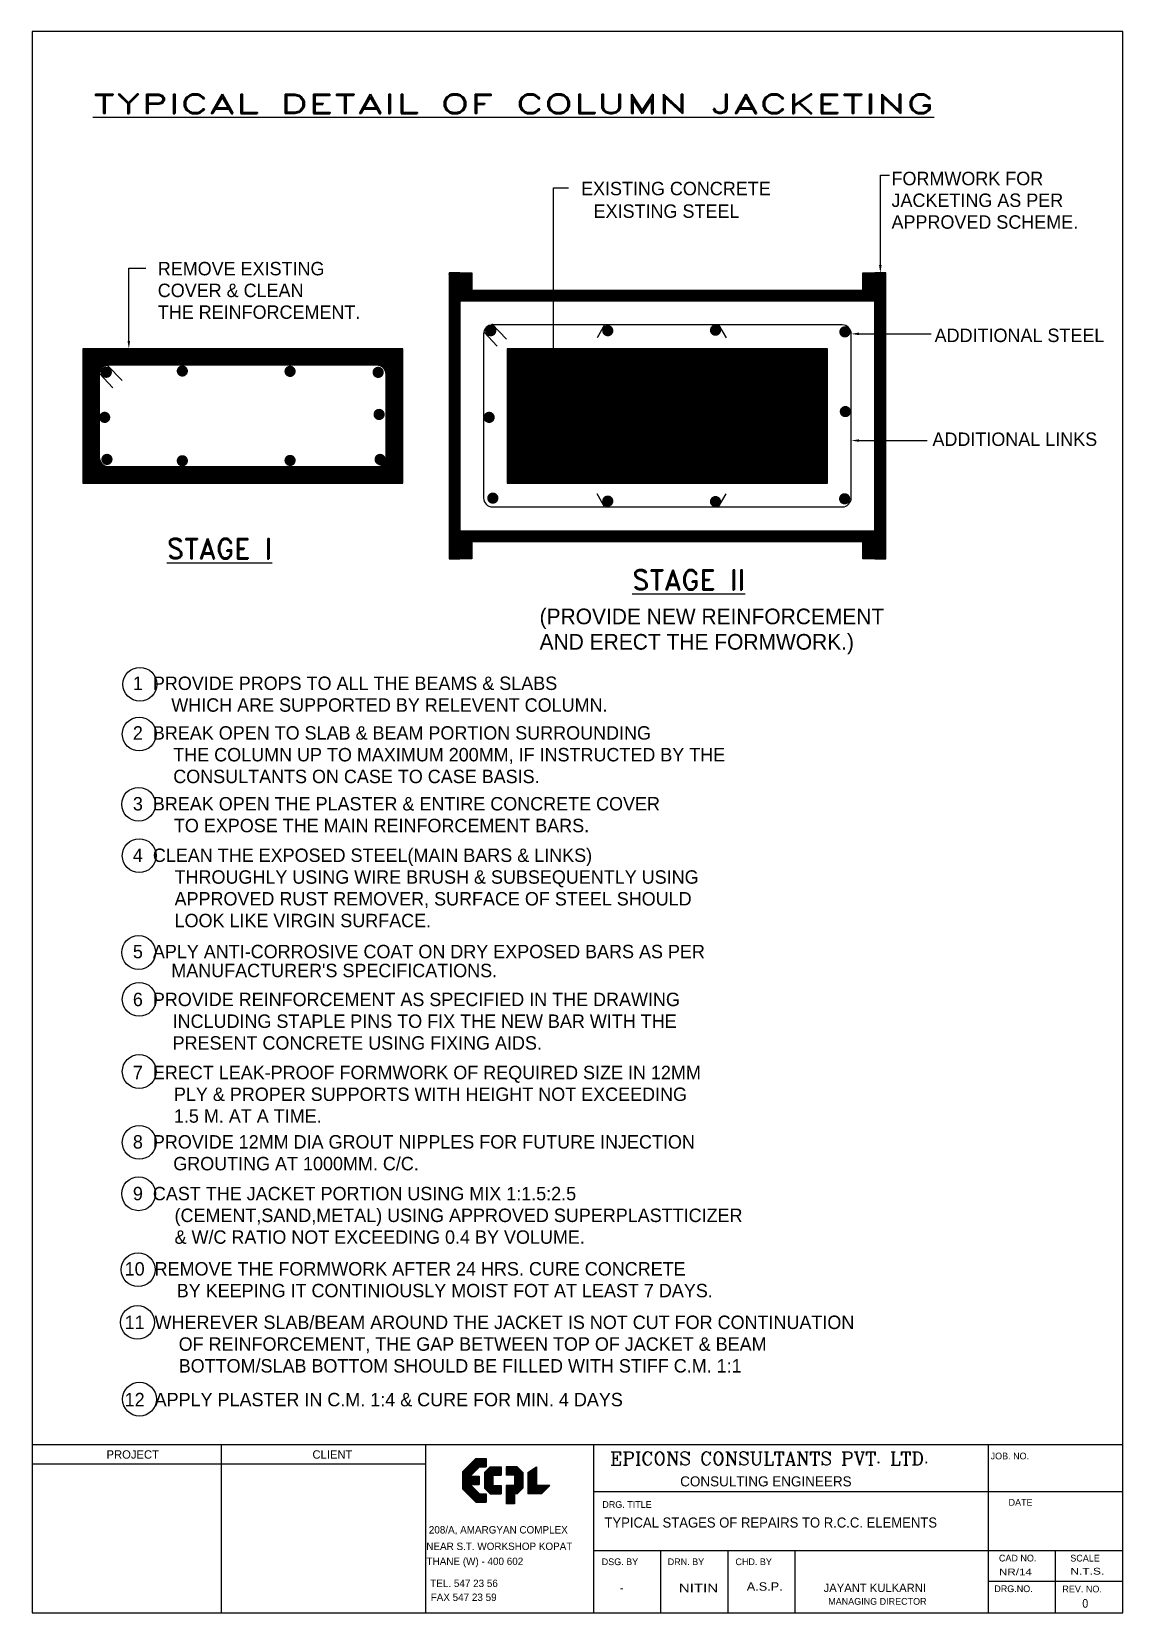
# Model space of a CAD drawing. Header units: millimetres. Extents: x -8855 to 105318, y -17958 to 67465.
# Drawn here: x 57629 to 77133, y 3894 to 32142 of the extents above; entities that cross this region are included whole.
import ezdxf

# ---------------------------------------------------------------- set-up
doc = ezdxf.new("R2010")
doc.units = ezdxf.units.MM
doc.header["$LTSCALE"] = 25
for name, color, linetype in [('9', 3, 'Continuous'), ('DIM', 5, 'Continuous'), ('TEXT', 2, 'Continuous')]:
    doc.layers.add(name, color=color, linetype=linetype)
doc.styles.add('ROMANC', font='romanc', dxfattribs={"height": 5})
doc.styles.add('ROMAND', font='romand.shx')
doc.styles.add('ROMANS', font='stylu.ttf')
pattern_1 = [(45, (0, 0), (-5.30330086, 5.30330086), [])]

# ---------------------------------------------------------------- blocks, each defined once
blk = doc.blocks.new('*X3')
at = {"color": 0}
for p, q in [((97343, 4906), (98027, 5590)), ((97343, 4924), (98009, 5590)), ((97343, 4942), (97991, 5590)), ((97343, 4959), (97974, 5590)), ((97343, 4977), (97956, 5590)), ((97343, 4995), (97938, 5590)), ((97343, 5012), (97921, 5590)), ((97343, 5030), (97903, 5590)), ((97343, 5048), (97885, 5590)), ((97343, 5065), (97868, 5590)), ((97343, 5083), (97850, 5590)), ((97343, 5101), (97832, 5590)), ((97343, 5118), (97815, 5590)), ((97343, 5136), (97797, 5590)), ((97343, 5154), (97779, 5590)), ((97343, 5171), (97762, 5590)), ((97343, 5189), (97744, 5590)), ((97343, 4889), (98043, 5589)), ((97343, 4871), (98043, 5571)), ((97343, 4853), (98043, 5553)), ((97847, 5340), (98043, 5536)), ((97865, 5340), (98043, 5518)), ((97883, 5340), (98043, 5500)), ((97900, 5340), (98043, 5483)), ((97918, 5340), (98043, 5465)), ((97936, 5340), (98043, 5447)), ((97953, 5340), (98043, 5430)), ((97971, 5340), (98043, 5412)), ((97989, 5340), (98043, 5394)), ((98007, 5340), (98043, 5377)), ((98024, 5340), (98043, 5359)), ((98042, 5340), (98043, 5341)), ((97343, 4694), (97714, 5065)), ((97343, 4712), (97696, 5065)), ((97343, 4730), (97678, 5065)), ((97343, 4747), (97661, 5065)), ((97343, 4765), (97643, 5065)), ((97343, 4783), (97625, 5065)), ((97343, 4800), (97608, 5065)), ((97343, 4818), (97590, 5065)), ((97343, 4836), (97572, 5065)), ((97350, 4683), (97732, 5065)), ((97359, 4674), (97749, 5065)), ((97367, 4666), (97767, 5065)), ((97376, 4657), (97785, 5065)), ((97385, 4648), (97802, 5065)), ((97394, 4639), (97820, 5065)), ((97403, 4630), (97579, 4807)), ((97412, 4621), (97588, 4798)), ((97420, 4613), (97597, 4789)), ((97429, 4604), (97606, 4781)), ((97438, 4595), (97615, 4772)), ((97447, 4586), (97624, 4763)), ((97456, 4577), (97633, 4754)), ((97465, 4568), (97641, 4745)), ((97473, 4560), (97650, 4736)), ((97482, 4551), (97659, 4728)), ((97491, 4542), (97668, 4719)), ((97500, 4533), (97677, 4710)), ((97588, 4815), (97838, 5065)), ((97605, 4815), (97843, 5053)), ((97623, 4815), (97843, 5035)), ((97641, 4815), (97843, 5017)), ((97658, 4815), (97843, 5000)), ((97676, 4815), (97843, 4982)), ((97694, 4815), (97843, 4964)), ((97711, 4815), (97843, 4947)), ((97729, 4815), (97843, 4929)), ((97747, 4815), (97843, 4911)), ((97764, 4815), (97843, 4894)), ((97782, 4815), (97843, 4876)), ((97800, 4815), (97843, 4858)), ((97817, 4815), (97843, 4841)), ((97835, 4815), (97843, 4823)), ((97509, 4524), (97686, 4701)), ((97518, 4515), (97694, 4692)), ((97526, 4507), (97703, 4683)), ((97535, 4498), (97712, 4674)), ((97544, 4489), (97721, 4666)), ((97553, 4480), (97730, 4657)), ((97562, 4471), (97739, 4648)), ((97571, 4462), (97747, 4639)), ((97579, 4454), (97756, 4630)), ((97588, 4445), (97765, 4621)), ((97597, 4436), (97774, 4613)), ((97606, 4427), (97783, 4604)), ((97615, 4418), (97792, 4595)), ((97624, 4409), (97800, 4586)), ((97633, 4400), (97809, 4577)), ((97641, 4392), (97818, 4568)), ((97650, 4383), (97827, 4560)), ((97659, 4374), (97836, 4551)), ((97668, 4365), (97845, 4542)), ((97677, 4356), (97861, 4540)), ((97686, 4347), (97878, 4540)), ((97694, 4339), (97896, 4540)), ((97703, 4330), (97914, 4540)), ((97712, 4321), (97931, 4540)), ((97721, 4312), (97949, 4540)), ((97730, 4303), (97967, 4540)), ((97739, 4294), (97984, 4540)), ((97752, 4290), (98002, 4540)), ((97770, 4290), (98020, 4540)), ((97787, 4290), (98037, 4540)), ((97805, 4290), (98043, 4528)), ((97823, 4290), (98043, 4510)), ((97840, 4290), (98043, 4493)), ((97858, 4290), (98043, 4475)), ((97876, 4290), (98043, 4457)), ((97893, 4290), (98043, 4440)), ((97911, 4290), (98043, 4422)), ((97929, 4290), (98043, 4404)), ((97946, 4290), (98043, 4387)), ((97964, 4290), (98043, 4369)), ((97982, 4290), (98043, 4351)), ((97999, 4290), (98043, 4334)), ((98017, 4290), (98043, 4316)), ((98035, 4290), (98043, 4298))]:
    blk.add_line(p, q, dxfattribs=at)
blk = doc.blocks.new('*X4')
at = {"color": 0}
for p, q in [((97993, 4849), (98484, 5340)), ((97993, 4867), (98466, 5340)), ((97993, 4885), (98448, 5340)), ((97993, 4902), (98431, 5340)), ((97993, 4920), (98413, 5340)), ((97993, 4938), (98395, 5340)), ((97993, 4955), (98378, 5340)), ((97993, 4973), (98360, 5340)), ((97993, 4991), (98342, 5340)), ((97993, 5008), (98325, 5340)), ((97993, 5026), (98307, 5340)), ((97993, 5044), (98289, 5340)), ((97993, 5061), (98272, 5340)), ((97993, 5079), (98254, 5340)), ((97993, 5097), (98236, 5340)), ((97993, 5114), (98219, 5340)), ((97993, 5132), (98201, 5340)), ((97993, 5150), (98183, 5340)), ((97993, 5167), (98166, 5340)), ((98251, 5090), (98493, 5332)), ((98269, 5090), (98493, 5314)), ((98287, 5090), (98493, 5296)), ((98305, 5090), (98493, 5279)), ((98322, 5090), (98493, 5261)), ((98340, 5090), (98493, 5243)), ((98358, 5090), (98493, 5225)), ((98375, 5090), (98493, 5208)), ((98393, 5090), (98493, 5190)), ((98643, 5093), (98890, 5340)), ((98643, 5110), (98873, 5340)), ((98643, 5128), (98855, 5340)), ((98643, 5146), (98837, 5340)), ((98643, 5163), (98820, 5340)), ((98643, 5181), (98802, 5340)), ((98643, 5199), (98784, 5340)), ((98643, 5216), (98767, 5340)), ((98643, 5234), (98749, 5340)), ((98643, 5252), (98731, 5340)), ((98643, 5269), (98714, 5340)), ((98643, 5287), (98696, 5340)), ((98643, 5305), (98678, 5340)), ((98643, 5322), (98661, 5340)), ((98658, 5090), (98908, 5340)), ((98676, 5090), (98926, 5340)), ((98693, 5090), (98943, 5340)), ((98711, 5090), (98961, 5340)), ((98729, 5090), (98976, 5337)), ((98746, 5090), (98984, 5328)), ((98764, 5090), (98993, 5319)), ((98782, 5090), (99002, 5310)), ((98799, 5090), (99011, 5302)), ((98817, 5090), (99020, 5293)), ((98835, 5090), (99029, 5284)), ((98853, 5090), (99037, 5275)), ((98870, 5090), (99046, 5266)), ((98888, 5090), (99055, 5257)), ((98893, 5077), (99064, 5249)), ((98893, 5060), (99073, 5240)), ((98893, 5042), (99082, 5231)), ((98893, 5024), (99090, 5222)), ((98893, 5007), (99099, 5213)), ((98893, 4989), (99108, 5204)), ((98893, 4971), (99117, 5196)), ((98893, 4954), (99126, 5187)), ((99293, 5089), (99543, 5339)), ((99293, 5071), (99543, 5321)), ((99293, 5106), (99492, 5306)), ((99293, 5053), (99543, 5303)), ((99293, 5036), (99543, 5286)), ((99293, 5124), (99437, 5268)), ((99293, 5018), (99543, 5268)), ((99293, 5000), (99543, 5250)), ((99293, 4982), (99543, 5232)), ((99293, 5142), (99381, 5230)), ((99293, 4965), (99543, 5215)), ((99293, 4947), (99543, 5197)), ((99293, 5159), (99326, 5192)), ((99293, 4929), (99543, 5179)), ((97993, 4832), (98243, 5082)), ((97993, 4814), (98243, 5064)), ((97993, 4796), (98243, 5046)), ((97993, 4779), (98243, 5029)), ((97993, 4761), (98243, 5011)), ((97993, 4743), (98243, 4993)), ((97993, 4725), (98243, 4975)), ((97994, 4709), (98243, 4958)), ((98003, 4700), (98243, 4940)), ((98012, 4692), (98243, 4922)), ((98021, 4683), (98243, 4905)), ((98030, 4674), (98243, 4887)), ((98038, 4665), (98243, 4869)), ((98047, 4656), (98243, 4852)), ((98056, 4647), (98243, 4834)), ((98065, 4639), (98243, 4816)), ((98074, 4630), (98243, 4799)), ((98083, 4621), (98252, 4790)), ((98092, 4612), (98270, 4790)), ((98100, 4603), (98287, 4790)), ((98109, 4594), (98305, 4790)), ((98118, 4585), (98323, 4790)), ((98127, 4577), (98340, 4790)), ((98136, 4568), (98358, 4790)), ((98145, 4559), (98376, 4790)), ((98153, 4550), (98393, 4790)), ((98162, 4541), (98411, 4790)), ((98179, 4540), (98429, 4790)), ((98196, 4540), (98446, 4790)), ((98214, 4540), (98464, 4790)), ((98232, 4540), (98482, 4790)), ((98249, 4540), (98493, 4784)), ((98267, 4540), (98493, 4766)), ((98285, 4540), (98493, 4748)), ((98303, 4540), (98493, 4730)), ((98320, 4540), (98493, 4713)), ((98411, 5090), (98493, 5172)), ((98428, 5090), (98493, 5155)), ((98446, 5090), (98493, 5137)), ((98464, 5090), (98493, 5119)), ((98481, 5090), (98493, 5102)), ((98643, 4527), (99143, 5027)), ((98643, 4509), (99143, 5009)), ((98643, 4492), (99143, 4992)), ((98643, 4474), (99143, 4974)), ((98643, 4456), (99143, 4956)), ((98643, 4439), (99143, 4939)), ((98643, 4421), (99143, 4921)), ((98643, 4403), (99143, 4903)), ((98643, 4386), (99143, 4886)), ((98643, 4368), (99143, 4868)), ((98643, 4350), (99143, 4850)), ((98643, 4332), (99143, 4832)), ((98643, 4315), (99143, 4815)), ((98643, 4297), (99143, 4797)), ((98643, 4545), (98888, 4790)), ((98643, 4562), (98871, 4790)), ((98643, 4580), (98853, 4790)), ((98643, 4598), (98835, 4790)), ((98643, 4615), (98818, 4790)), ((98643, 4633), (98800, 4790)), ((98643, 4651), (98782, 4790)), ((98643, 4668), (98765, 4790)), ((98643, 4686), (98747, 4790)), ((98643, 4704), (98729, 4790)), ((98643, 4721), (98712, 4790)), ((98643, 4739), (98694, 4790)), ((98643, 4757), (98676, 4790)), ((98643, 4774), (98659, 4790)), ((98893, 4936), (99135, 5178)), ((98893, 4918), (99143, 5168)), ((98893, 4901), (99143, 5151)), ((98893, 4883), (99143, 5133)), ((98893, 4865), (99143, 5115)), ((98893, 4848), (99143, 5098)), ((98893, 4830), (99143, 5080)), ((98893, 4812), (99143, 5062)), ((98893, 4795), (99143, 5045)), ((98904, 4540), (99143, 4779)), ((98921, 4540), (99143, 4762)), ((98939, 4540), (99143, 4744)), ((98957, 4540), (99143, 4726)), ((99292, 4540), (99542, 4790)), ((99293, 4912), (99543, 5162)), ((99293, 4894), (99543, 5144)), ((99293, 4876), (99543, 5126)), ((99293, 4859), (99543, 5109)), ((99293, 4841), (99543, 5091)), ((99293, 4823), (99543, 5073)), ((99293, 4806), (99543, 5056)), ((99293, 4788), (99543, 5038)), ((99293, 4770), (99543, 5020)), ((99293, 4753), (99543, 5003)), ((99293, 4735), (99543, 4985)), ((99293, 4717), (99543, 4967)), ((99293, 4700), (99543, 4950)), ((99293, 4682), (99543, 4932)), ((99293, 4664), (99543, 4914)), ((99293, 4647), (99543, 4897)), ((99293, 4629), (99543, 4879)), ((99293, 4611), (99543, 4861)), ((99293, 4594), (99543, 4844)), ((99293, 4576), (99543, 4826)), ((99293, 4558), (99543, 4808)), ((99310, 4540), (99560, 4790)), ((99328, 4540), (99578, 4790)), ((99345, 4540), (99595, 4790)), ((99363, 4540), (99613, 4790)), ((99381, 4540), (99631, 4790)), ((99399, 4540), (99649, 4790)), ((99416, 4540), (99666, 4790)), ((99434, 4540), (99684, 4790)), ((99452, 4540), (99702, 4790)), ((99469, 4540), (99719, 4790)), ((99487, 4540), (99737, 4790)), ((99505, 4540), (99755, 4790)), ((99522, 4540), (99772, 4790)), ((99540, 4540), (99790, 4790)), ((99558, 4540), (99808, 4790)), ((99575, 4540), (99825, 4790)), ((99593, 4540), (99843, 4790)), ((99611, 4540), (99861, 4790)), ((99628, 4540), (99878, 4790)), ((99646, 4540), (99896, 4790)), ((99664, 4540), (99914, 4790)), ((99681, 4540), (99931, 4790)), ((98338, 4540), (98493, 4695)), ((98356, 4540), (98493, 4677)), ((98373, 4540), (98493, 4660)), ((98391, 4540), (98493, 4642)), ((98409, 4540), (98493, 4624)), ((98426, 4540), (98493, 4607)), ((98444, 4540), (98493, 4589)), ((98462, 4540), (98493, 4571)), ((98479, 4540), (98493, 4554)), ((98643, 4279), (98893, 4529)), ((98643, 4262), (98893, 4512)), ((98643, 4244), (98893, 4494)), ((98657, 4240), (98893, 4476)), ((98674, 4240), (98893, 4459)), ((98692, 4240), (98893, 4441)), ((98710, 4240), (98893, 4423)), ((98727, 4240), (98893, 4406)), ((98745, 4240), (98893, 4388)), ((98763, 4240), (98893, 4370)), ((98780, 4240), (98893, 4353)), ((98798, 4240), (98893, 4335)), ((98816, 4240), (98893, 4317)), ((98833, 4240), (98893, 4300)), ((98851, 4240), (98893, 4282)), ((98869, 4240), (98893, 4264)), ((98886, 4240), (98893, 4247))]:
    blk.add_line(p, q, dxfattribs=at)

msp = doc.modelspace()

# ---------------------------------------------------------------- hatches: boundary and pattern name
h = msp.add_hatch()
h.set_pattern_fill('ANSI31', color=8, scale=60, style=0)
h.set_pattern_definition(pattern_1)
h.paths.add_polyline_path([(65277.22378, 27832.35268), (65085.62321, 27832.35268), (65085.62321, 22726.57759), (65277.22378, 22726.57759)])
h.paths.add_polyline_path([(72695.22645, 23037.92864), (72695.22645, 23229.52921), (65277.22378, 23229.52921), (65277.22378, 23037.92864)])
h.paths.add_polyline_path([(72695.22645, 22726.57759), (72886.82701, 22726.57759), (72886.82701, 27832.35268), (72695.22645, 27832.35268)])
h.paths.add_polyline_path([(72695.22645, 27329.40106), (72695.22645, 27521.00162), (65277.22378, 27521.00162), (65277.22378, 27329.40106)])
h = msp.add_hatch()
h.set_pattern_fill('ANSI31', color=8, scale=20, angle=90, style=0)
h.set_pattern_definition([(135, (0, 0), (-1.76776695, -1.76776695), [])])
h.paths.add_polyline_path([(65492.64783, 27832.35268), (65277.22378, 27832.35268), (65277.22378, 27521.00162), (65492.64783, 27521.00162)])
h.paths.add_polyline_path([(65492.64783, 22726.57759), (65492.64783, 23037.92864), (65277.22378, 23037.92864), (65277.22378, 22726.57759)])
h.paths.add_polyline_path([(72479.80239, 22726.57759), (72695.22645, 22726.57759), (72695.22645, 23037.92864), (72479.80239, 23037.92864)])
h.paths.add_polyline_path([(72695.22645, 27832.35268), (72479.80239, 27832.35268), (72479.80239, 27521.00162), (72695.22645, 27521.00162)])
h = msp.add_hatch()
h.set_pattern_fill('ANSI31', color=8, scale=60, style=0)
h.set_pattern_definition(pattern_1)
h.paths.add_polyline_path([(64259.57479, 26479.55195), (58541.27035, 26479.55195), (58541.27035, 24079.37832), (64259.57479, 24079.37832)])
h.paths.add_polyline_path([(63802.63421, 26182.61137, -0.4142135624), (63962.63421, 26022.61137), (63962.63421, 24536.3189, -0.4142135624), (63802.63421, 24376.3189), (58998.21092, 24376.3189, -0.4142135624), (58838.21092, 24536.3189), (58838.21092, 26022.61137, -0.4142135624), (58998.21092, 26182.61137)], flags=16)
h.paths.add_polyline_path([(62195.96596, 26075.00094, -1), (62295.96596, 26075.00094, -1)], flags=0)
h.paths.add_polyline_path([(63869.46021, 26056.75043, -1), (63769.46021, 26056.75043, -1)], flags=0)
h.paths.add_polyline_path([(63886.95021, 25305.66575, -1), (63786.95021, 25305.66575, -1)], flags=0)
h.paths.add_polyline_path([(62295.96596, 24483.92932, -1), (62195.96596, 24483.92932, -1)], flags=0)
h.paths.add_polyline_path([(63904.44047, 24502.17983, -1), (63804.44047, 24502.17983, -1)], flags=0)
h.paths.add_polyline_path([(60371.4264, 26081.0574, -1), (60271.4264, 26081.0574, -1)], flags=0)
h.paths.add_polyline_path([(60371.4264, 24477.87287, -1), (60271.4264, 24477.87287, -1)], flags=0)
h.paths.add_polyline_path([(58912.67714, 26058.46805, -1), (59012.67714, 26058.46805, -1)], flags=0)
h.paths.add_polyline_path([(58984.05392, 25253.26452, -1), (58884.05392, 25253.26452, -1)], flags=0)
h.paths.add_polyline_path([(59024.6834, 24502.17983, -1), (58924.6834, 24502.17983, -1)], flags=0)
h = msp.add_hatch()
h.set_pattern_fill('ANSI31', color=8, scale=60, style=0)
h.set_pattern_definition(pattern_1)
h.paths.add_polyline_path([(71845.37733, 26479.55195), (66127.07289, 26479.55195), (66127.07289, 24079.37832), (71845.37733, 24079.37832)])
h.paths.add_polyline_path([(71388.43676, 26182.61137, -0.4142135624), (71548.43676, 26022.61137), (71548.43676, 24536.3189, -0.4142135624), (71388.43676, 24376.3189), (66584.01347, 24376.3189, -0.4142135624), (66424.01347, 24536.3189), (66424.01347, 26022.61137, -0.4142135624), (66584.01347, 26182.61137)], flags=16)
h.paths.add_polyline_path([(69781.7685, 26075.00094, -1), (69881.7685, 26075.00094, -1)], flags=0)
h.paths.add_polyline_path([(71455.26276, 26056.75043, -1), (71355.26276, 26056.75043, -1)], flags=0)
h.paths.add_polyline_path([(71472.75275, 25305.66575, -1), (71372.75275, 25305.66575, -1)], flags=0)
h.paths.add_polyline_path([(69881.7685, 24483.92932, -1), (69781.7685, 24483.92932, -1)], flags=0)
h.paths.add_polyline_path([(71490.24302, 24502.17983, -1), (71390.24302, 24502.17983, -1)], flags=0)
h.paths.add_polyline_path([(67957.22894, 26081.0574, -1), (67857.22894, 26081.0574, -1)], flags=0)
h.paths.add_polyline_path([(67957.22894, 24477.87287, -1), (67857.22894, 24477.87287, -1)], flags=0)
h.paths.add_polyline_path([(66498.47968, 26058.46805, -1), (66598.47968, 26058.46805, -1)], flags=0)
h.paths.add_polyline_path([(66469.85646, 25253.26452, -1), (66569.85646, 25253.26452, -1)], flags=0)
h.paths.add_polyline_path([(66510.48594, 24502.17983, -1), (66610.48594, 24502.17983, -1)], flags=0)
h = msp.add_hatch()
h.set_pattern_fill('ANSI31', color=8, scale=60, angle=60, style=0)
h.set_pattern_definition([(105, (0, 0), (-7.2444437, -1.94114284), [])])
h.paths.add_polyline_path([(71388.43676, 24376.3189, 0.4142135624), (71548.43676, 24536.3189), (71548.43676, 26022.61137, 0.4142135624), (71388.43676, 26182.61137), (66584.01347, 26182.61137, 0.4142135624), (66424.01347, 26022.61137), (66424.01347, 24536.3189, 0.4142135624), (66584.01347, 24376.3189)])
h.paths.add_polyline_path([(67957.22894, 24477.87287, -1), (67857.22894, 24477.87287, -1)], flags=16)
h.paths.add_polyline_path([(67857.22894, 26081.0574, -1), (67957.22894, 26081.0574, -1)], flags=16)
h.paths.add_polyline_path([(69881.7685, 24483.92932, -1), (69781.7685, 24483.92932, -1)], flags=16)
h.paths.add_polyline_path([(66510.48594, 24502.17983, -1), (66610.48594, 24502.17983, -1)], flags=16)
h.paths.add_polyline_path([(69781.7685, 26075.00094, -1), (69881.7685, 26075.00094, -1)], flags=16)
h.paths.add_polyline_path([(66498.47968, 26058.46805, -1), (66598.47968, 26058.46805, -1)], flags=16)
h.paths.add_polyline_path([(71372.75275, 25305.66575, -1), (71472.75275, 25305.66575, -1)], flags=16)
h.paths.add_polyline_path([(71355.26276, 26056.75043, -1), (71455.26276, 26056.75043, -1)], flags=16)

# ---------------------------------------------------------------- linework, layer by layer
for p, q in [((57640.9727, 32141.71581), (57640.9727, 3906.40728)), ((77120.83238, 32141.71581), (57640.9727, 32141.71581)), ((77120.83238, 3906.40728), (77120.83238, 32141.71581)), ((72791.02673, 29580.96957), (72956.14236, 29580.96957)), ((65085.62321, 27832.35268), (65085.62321, 22726.57759)), ((65277.22378, 27832.35268), (65085.62321, 27832.35268)), ((65277.22378, 27832.35268), (65277.22378, 22726.57759)), ((65277.22378, 27832.35268), (65492.64783, 27832.35268)), ((65492.64783, 27832.35268), (65492.64783, 27521.00162)), ((72479.80239, 27521.00162), (72479.80239, 27832.35268)), ((72479.80239, 27832.35268), (72695.22645, 27832.35268)), ((72695.22645, 22726.57759), (72695.22645, 27832.35268)), ((72886.82701, 27832.35268), (72695.22645, 27832.35268)), ((72886.82701, 22726.57759), (72886.82701, 27832.35268)), ((72695.22645, 27521.00162), (65277.22378, 27521.00162)), ((72695.22645, 27329.40106), (65277.22378, 27329.40106)), ((65851.22903, 26924.20163), (66113.08508, 26651.9549)), ((72110.30189, 26904.4765), (65862.14833, 26904.4765)), ((67862.73926, 26904.4765), (67729.37866, 26672.31765)), ((69902.26074, 26904.4765), (70035.62133, 26672.31765)), ((65702.14833, 26744.4765), (65702.14833, 23814.45376)), ((65707.27425, 26781.45101), (65944.99776, 26524.85672)), ((72270.30189, 23814.45376), (72270.30189, 26744.4765)), ((58541.27035, 26479.55195), (58541.27035, 24079.37832)), ((64259.57479, 26479.55195), (58541.27035, 26479.55195)), ((64259.57479, 24079.37832), (64259.57479, 26479.55195)), ((66127.07289, 26479.55195), (66127.07289, 24079.37832)), ((71845.37733, 26479.55195), (66127.07289, 26479.55195)), ((71845.37733, 24079.37832), (71845.37733, 26479.55195)), ((58838.21092, 26022.61137), (58838.21092, 24536.3189)), ((58839.12883, 26039.14403), (59076.85234, 25782.54975)), ((58983.08361, 26181.89465), (59244.93966, 25909.64792)), ((63802.63421, 26182.61137), (58998.21092, 26182.61137)), ((63962.63421, 24536.3189), (63962.63421, 26022.61137)), ((66424.01347, 26022.61137), (66424.01347, 24536.3189)), ((66424.93137, 26039.14403), (66662.65488, 25782.54975)), ((66568.88615, 26181.89465), (66830.7422, 25909.64792)), ((71388.43676, 26182.61137), (66584.01347, 26182.61137)), ((71548.43676, 24536.3189), (71548.43676, 26022.61137)), ((58998.21092, 24376.3189), (63802.63421, 24376.3189)), ((66584.01347, 24376.3189), (71388.43676, 24376.3189)), ((58541.27035, 24079.37832), (64259.57479, 24079.37832)), ((66127.07289, 24079.37832), (71845.37733, 24079.37832)), ((67862.73926, 23654.45376), (67729.37866, 23886.61262)), ((69902.26074, 23654.45376), (70035.62133, 23886.61262)), ((65862.14833, 23654.45376), (72110.30189, 23654.45376)), ((65277.22378, 23229.52921), (72695.22645, 23229.52921)), ((65277.22378, 23037.92864), (72695.22645, 23037.92864)), ((65492.64783, 23037.92864), (65492.64783, 22726.57759)), ((72479.80239, 22726.57759), (72479.80239, 23037.92864)), ((65085.62321, 22726.57759), (65277.22378, 22726.57759)), ((65492.64783, 22726.57759), (65277.22378, 22726.57759)), ((72695.22645, 22726.57759), (72479.80239, 22726.57759)), ((72695.22645, 22726.57759), (72886.82701, 22726.57759)), ((57640.9727, 3906.40728), (77120.83238, 3906.40728))]:
    msp.add_line(p, q)
at = {"const_width": 100}
for points in [[(65780.82256, 26800.77503, 1), (65880.82256, 26800.77503, 1)], [(67871.78825, 26801.18395, 1), (67971.78825, 26801.18395, 1)], [(69796.32781, 26809.92593, 1), (69896.32781, 26809.92593, 1)], [(72107.75136, 26779.6705, 1), (72207.75136, 26779.6705, 1)], [(58912.67714, 26058.46805, 1), (59012.67714, 26058.46805, 1)], [(60271.4264, 26081.0574, 1), (60371.4264, 26081.0574, 1)], [(62195.96596, 26075.00094, 1), (62295.96596, 26075.00094, 1)], [(63769.46021, 26056.75043, 1), (63869.46021, 26056.75043, 1)], [(66498.47968, 26058.46805, 1), (66598.47968, 26058.46805, 1)], [(67857.22894, 26081.0574, 1), (67957.22894, 26081.0574, 1)], [(69781.7685, 26075.00094, 1), (69881.7685, 26075.00094, 1)], [(71355.26276, 26056.75043, 1), (71455.26276, 26056.75043, 1)], [(72116.04062, 25356.85928, 1), (72216.04062, 25356.85928, 1)], [(58884.05392, 25253.26452, 1), (58984.05392, 25253.26452, 1)], [(63786.95021, 25305.66575, 1), (63886.95021, 25305.66575, 1)], [(65752.19907, 25253.26452, 1), (65852.19907, 25253.26452, 1)], [(66469.85646, 25253.26452, 1), (66569.85646, 25253.26452, 1)], [(71372.75275, 25305.66575, 1), (71472.75275, 25305.66575, 1)], [(58924.6834, 24502.17983, 1), (59024.6834, 24502.17983, 1)], [(60271.4264, 24477.87287, -1), (60371.4264, 24477.87287, -1)], [(62195.96596, 24483.92932, -1), (62295.96596, 24483.92932, -1)], [(63804.44047, 24502.17983, 1), (63904.44047, 24502.17983, 1)], [(66510.48594, 24502.17983, 1), (66610.48594, 24502.17983, 1)], [(67857.22894, 24477.87287, -1), (67957.22894, 24477.87287, -1)], [(69781.7685, 24483.92932, -1), (69881.7685, 24483.92932, -1)], [(71390.24302, 24502.17983, 1), (71490.24302, 24502.17983, 1)], [(65818.4593, 23811.06655, 1), (65918.4593, 23811.06655, 1)], [(67871.78825, 23757.74632, -1), (67971.78825, 23757.74632, -1)], [(69796.32781, 23749.00434, -1), (69896.32781, 23749.00434, -1)], [(72102.92584, 23798.85741, 1), (72202.92584, 23798.85741, 1)]]:
    msp.add_lwpolyline(points, format="xyb", close=True, dxfattribs=at)
for centre, start, end in [((65862.14833, 26744.4765), 90, 180), ((72110.30189, 26744.4765), 0, 90), ((58998.21092, 26022.61137), 90, 180), ((63802.63421, 26022.61137), 0, 90), ((66584.01347, 26022.61137), 90, 180), ((71388.43676, 26022.61137), 0, 90), ((58998.21092, 24536.3189), 180, 270), ((63802.63421, 24536.3189), 270, 0), ((66584.01347, 24536.3189), 180, 270), ((71388.43676, 24536.3189), 270, 0), ((65862.14833, 23814.45376), 180, 270), ((72110.30189, 23814.45376), 270, 0)]:
    msp.add_arc(centre, 160, start, end)
at = {"layer": '9'}
msp.add_line((57640.9727, 3906.40728), (77120.83238, 3906.40728), dxfattribs=at)
at = {"layer": 'DIM'}
for p, q in [((72791.02673, 27972.35268), (72791.02673, 29580.96957)), ((66950.56158, 25862.25026), (66950.56158, 29354.18051)), ((66950.56158, 29354.18051), (67219.94906, 29354.18051)), ((59366.01718, 26619.55195), (59366.01718, 27918.30118)), ((59366.01718, 27918.30118), (59667.52737, 27918.30118)), ((72410.30189, 26744.4765), (73701.12005, 26744.4765)), ((72410.30189, 24838.98536), (73626.69574, 24838.98536))]:
    msp.add_line(p, q, dxfattribs=at)
for centre in [(59563.32663, 20486.27904), (59551.69596, 19597.76402), (59540.0653, 18343.30831), (59551.69596, 17425.6973), (59540.0653, 15696.27868), (59551.69596, 14859.97493), (59551.69596, 13570.67327), (59551.69596, 12305.86792), (59540.0653, 11388.25676), (59532.58635, 10031.67874), (59520.95569, 9090.837), (59555.84768, 7720.22809)]:
    msp.add_circle(centre, 302.39755, dxfattribs=at)
for points in [[(72814.36006, 27972.35268), (72767.69339, 27972.35268), (72791.02673, 27832.35268)], [(59389.35052, 26619.55195), (59342.68385, 26619.55195), (59366.01718, 26479.55195)], [(72410.30189, 26721.14317), (72410.30189, 26767.80984), (72270.30189, 26744.4765)], [(66973.89492, 25862.25026), (66927.22825, 25862.25026), (66950.56158, 25722.25026)], [(72410.30189, 24815.65203), (72410.30189, 24862.3187), (72270.30189, 24838.98536)]]:
    msp.add_solid(points, dxfattribs=at)
at = {"layer": 'TEXT'}
for p, q in [((65326.54454, 6420.50226), (65566.54454, 6660.50226)), ((65463.67657, 6345.50226), (65628.67657, 6510.50226)), ((65566.54454, 6660.50226), (65746.54454, 6660.50226)), ((65628.67657, 6510.50226), (65746.54454, 6510.50226)), ((65716.54454, 6408.19744), (65818.84935, 6510.50226)), ((65746.54454, 6660.50226), (65746.54454, 6510.50226)), ((65818.84935, 6510.50226), (66016.54454, 6510.50226)), ((66016.54454, 6510.50226), (66016.54454, 6360.50226)), ((66304.23972, 6510.50226), (66106.54454, 6510.50226)), ((66106.54454, 6510.50226), (66106.54454, 6360.50226)), ((66406.54454, 6408.19744), (66304.23972, 6510.50226)), ((66496.54454, 6408.19744), (66646.54454, 6510.50226)), ((66646.54454, 6510.50226), (66646.54454, 6180.50226)), ((65326.54454, 6420.50226), (65326.54454, 6120.50226)), ((65463.67657, 6345.50226), (65626.54454, 6345.50226)), ((65626.54454, 6345.50226), (65626.54454, 6195.50226)), ((65716.54454, 6408.19744), (65716.54454, 6132.80708)), ((65866.54454, 6360.50226), (65866.54454, 6180.50226)), ((65866.54454, 6360.50226), (66016.54454, 6360.50226)), ((66256.54454, 6360.50226), (66106.54454, 6360.50226)), ((66256.54454, 6360.50226), (66256.54454, 6180.50226)), ((66406.54454, 6408.19744), (66406.54454, 6132.80708)), ((66496.54454, 6408.19744), (66496.54454, 6030.50226)), ((65326.54454, 6120.50226), (65566.54454, 5880.50226)), ((65463.67657, 6195.50226), (65628.67657, 6030.50226)), ((65463.67657, 6195.50226), (65626.54454, 6195.50226)), ((65628.67657, 6030.50226), (65746.54454, 6030.50226)), ((65716.54454, 6132.80708), (65818.84935, 6030.50226)), ((65746.54454, 6030.50226), (65746.54454, 5880.50226)), ((65818.84935, 6030.50226), (66016.54454, 6030.50226)), ((65866.54454, 6180.50226), (66016.54454, 6180.50226)), ((66016.54454, 6180.50226), (66016.54454, 6030.50226)), ((66106.54454, 6180.50226), (66106.54454, 5850.50226)), ((66256.54454, 6180.50226), (66106.54454, 6180.50226)), ((66304.23972, 6030.50226), (66256.54454, 6030.50226)), ((66256.54454, 6030.50226), (66256.54454, 5850.50226)), ((66406.54454, 6132.80708), (66304.23972, 6030.50226)), ((66736.54454, 6030.50226), (66496.54454, 6030.50226)), ((66886.54454, 6180.50226), (66646.54454, 6180.50226)), ((66886.54454, 6180.50226), (66736.54454, 6030.50226)), ((65566.54454, 5880.50226), (65746.54454, 5880.50226)), ((66256.54454, 5850.50226), (66106.54454, 5850.50226))]:
    msp.add_line(p, q, dxfattribs=at)
at = {"layer": 'TEXT', "color": 1}
for p, q in [((68870.83238, 3906.40728), (68870.83238, 5016.40728)), ((70070.83238, 3906.40728), (70070.83238, 5016.40728)), ((71270.83238, 3906.40728), (71270.83238, 5016.40728)), ((75920.83238, 3906.40728), (75920.83238, 5016.40728)), ((77120.83238, 4461.40728), (74720.83238, 4461.40728))]:
    msp.add_line(p, q, dxfattribs=at)
at = {"layer": 'TEXT', "color": 1, "const_width": 24}
for points in [[(57640.9727, 6906.40728), (77120.83238, 6906.40728)], [(61019.52974, 3906.40728), (61019.52974, 6906.40728)], [(64670.83238, 3906.40728), (64670.83238, 6906.40728)], [(67670.83238, 3906.40728), (67670.83238, 6906.40728)], [(74720.83238, 3906.40728), (74720.83238, 6906.40728)], [(57640.9727, 6561.40728), (64670.83238, 6561.40728)], [(67670.83238, 6066.40728), (77120.83238, 6066.40728)], [(67670.83238, 5016.40728), (77120.83238, 5016.40728)]]:
    msp.add_lwpolyline(points, dxfattribs=at)

# ---------------------------------------------------------------- block references
at = {"layer": 'TEXT', "xscale": 0.5999999999767169, "yscale": 0.5999999999767169, "zscale": 0.6}
for name in ['*X3', '*X4']:
    msp.add_blockref(name, (6920.83238, 3306.40728), dxfattribs=at)

# ---------------------------------------------------------------- texts
at = {"layer": 'TEXT'}
for s, height, style, width, p in [('%%UTYPICAL DETAIL OF COLUMN JACKETING', 340, 'ROMAND', 1.650799, (58720.88929, 30682.55317)), ('TYPICAL STAGES OF REPAIRS TO R.C.C. ELEMENTS', 180, 'ROMANS', 0.969895, (67862.66157, 5426.56225)), ('NR/14', 120, 'ROMANS', 1.293053, (74910.17243, 4574.51557)), ('N.T.S.', 120, 'ROMANS', 1.334185, (76185.13541, 4587.36001)), ('NITIN', 150, 'ROMANS', 1.340597, (69191.45479, 4272.63066)), ('A.S.P.', 150, 'ROMANS', 1.129672, (70404.71029, 4299.48601)), ('0', 156, 'ROMANS', 0.9, (76400.07287, 3994.9077))]:
    msp.add_text(s, height=height, dxfattribs=dict(at, style=style, width=width)).set_placement(p)
for s, height, style, p in [('EXISTING CONCRETE', 240, 'ROMANS', (67444.43845, 29219.66461)), ('FORMWORK FOR', 240, 'ROMANS', (72990.63041, 29399.01919)), ('JACKETING AS PER', 240, 'ROMANS', (72990.63041, 29010.44776)), ('EXISTING STEEL', 240, 'ROMANS', (67668.9281, 28816.11677)), ('APPROVED SCHEME.', 240, 'ROMANS', (72990.63041, 28621.87633)), ('REMOVE EXISTING', 240, 'ROMANS', (59882.47657, 27789.5019)), ('COVER & CLEAN', 240, 'ROMANS', (59882.47657, 27400.93047)), ('THE REINFORCEMENT.', 240, 'ROMANS', (59882.47657, 27012.35904)), ('ADDITIONAL STEEL', 240, 'ROMANS', (73761.04632, 26597.89305)), ('ADDITIONAL LINKS', 240, 'ROMANS', (73722.08333, 24743.09099)), ('%%USTAGE I', 360, 'ROMAND', (60043.9247, 22728.39478)), ('%%USTAGE II', 360, 'ROMAND', (68356.9988, 22171.36828)), ('(PROVIDE NEW REINFORCEMENT', 280, 'ROMANS', (66703.8304, 21558.14485)), ('AND ERECT THE FORMWORK.)', 280, 'ROMANS', (66703.8304, 21104.81152)), ('1  PROVIDE PROPS TO ALL THE BEAMS & SLABS', 240, 'ROMANS', (59438.14403, 20384.49631)), ('WHICH ARE SUPPORTED BY RELEVENT COLUMN.', 240, 'ROMANS', (60124.3543, 19995.92488)), ('2  BREAK OPEN TO SLAB & BEAM PORTION SURROUNDING', 240, 'ROMANS', (59438.14403, 19497.78304)), ('THE COLUMN UP TO MAXIMUM 200MM, IF INSTRUCTED BY THE', 240, 'ROMANS', (60159.24629, 19109.21161)), ('CONSULTANTS ON CASE TO CASE BASIS.', 240, 'ROMANS', (60159.24629, 18720.64018)), ('3  BREAK OPEN THE PLASTER & ENTIRE CONCRETE COVER', 240, 'ROMANS', (59438.14403, 18232.77415)), ('TO EXPOSE THE MAIN REINFORCEMENT BARS.', 240, 'ROMANS', (60170.8767, 17844.20272)), ('4  CLEAN THE EXPOSED STEEL(MAIN BARS & LINKS)', 240, 'ROMANS', (59438.14403, 17312.96247)), ('THROUGHLY USING WIRE BRUSH & SUBSEQUENTLY USING', 240, 'ROMANS', (60182.50762, 16924.39104)), ('APPROVED RUST REMOVER, SURFACE OF STEEL SHOULD', 240, 'ROMANS', (60182.50762, 16535.81961)), ('LOOK LIKE VIRGIN SURFACE.', 240, 'ROMANS', (60182.50762, 16147.24818)), ('5  APLY ANTI-CORROSIVE COAT ON DRY EXPOSED BARS AS PER ', 240, 'ROMANS', (59438.14403, 15593.18595)), ("MANUFACTURER'S SPECIFICATIONS.", 240, 'ROMANS', (60124.35404, 15255.28848)), ('6  PROVIDE REINFORCEMENT AS SPECIFIED IN THE DRAWING', 240, 'ROMANS', (59438.14403, 14738.44114)), ('INCLUDING STAPLE PINS TO FIX THE NEW BAR WITH THE', 240, 'ROMANS', (60147.61563, 14349.86972)), ('PRESENT CONCRETE USING FIXING AIDS.', 240, 'ROMANS', (60147.61563, 13961.29829)), ('7  ERECT LEAK-PROOF FORMWORK OF REQUIRED SIZE IN 12MM', 240, 'ROMANS', (59438.14403, 13433.48361)), ('PLY & PROPER SUPPORTS WITH HEIGHT NOT EXCEEDING', 240, 'ROMANS', (60170.87696, 13044.91219)), ('1.5 M. AT A TIME.', 240, 'ROMANS', (60170.87696, 12656.34076)), ('8  PROVIDE 12MM DIA GROUT NIPPLES FOR FUTURE INJECTION', 240, 'ROMANS', (59438.14403, 12194.72228)), ('GROUTING AT 1000MM. C/C.', 240, 'ROMANS', (60159.24603, 11806.15085)), ('9  CAST THE JACKET PORTION USING MIX 1:1.5:2.5', 240, 'ROMANS', (59438.14403, 11271.22995)), ('(CEMENT,SAND,METAL) USING APPROVED SUPERPLASTTICIZER', 240, 'ROMANS', (60182.50762, 10882.65852)), ('& W/C RATIO NOT EXCEEDING 0.4 BY VOLUME.', 240, 'ROMANS', (60182.50762, 10494.0871)), ('10  REMOVE THE FORMWORK AFTER 24 HRS. CURE CONCRETE', 240, 'ROMANS', (59291.09685, 9927.47901)), ('BY KEEPING IT CONTINIOUSLY MOIST FOT AT LEAST 7 DAYS.', 240, 'ROMANS', (60221.55108, 9538.90758)), ('11  WHEREVER SLAB/BEAM AROUND THE JACKET IS NOT CUT FOR CONTINUATION', 240, 'ROMANS', (59291.09685, 8972.29949)), ('OF REINFORCEMENT, THE GAP BETWEEN TOP OF JACKET & BEAM', 240, 'ROMANS', (60256.44334, 8583.72806)), ('BOTTOM/SLAB BOTTOM SHOULD BE FILLED WITH STIFF C.M. 1:1', 240, 'ROMANS', (60256.44334, 8195.15663)), ('12  APPLY PLASTER IN C.M. 1:4 & CURE FOR MIN. 4 DAYS', 240, 'ROMANS', (59291.09685, 7592.02501)), (' PROJECT', 150, 'ROMANS', (58911.50286, 6656.93349)), (' CLIENT', 150, 'ROMANS', (62590.12378, 6656.93349)), ('EPICONS CONSULTANTS PVT. LTD.', 240, 'ROMANC', (67964.40737, 6540.4954)), (' JOB. NO.', 120, 'ROMANS', (74717.06558, 6644.13718)), (' CONSULTING ENGINEERS', 180, 'ROMANS', (69148.39521, 6161.81781)), ('DATE', 120, 'ROMANS', (75082.18534, 5816.49697)), (' DRG. TITLE', 120, 'ROMANS', (67779.26507, 5778.85775)), ('208/A, AMARGYAN COMPLEX', 132, 'ROMANS', (64725.17238, 5320.67765)), ('NEAR S.T. WORKSHOP KOPAT', 132, 'ROMANS', (64679.92159, 5026.01497)), ('THANE (W) - 400 602', 132, 'ROMANS', (64684.93155, 4757.96466)), (' DSG. BY', 120, 'ROMANS', (67769.09014, 4755.65157)), (' DRN. BY', 120, 'ROMANS', (68948.11179, 4755.65157)), (' CHD. BY', 120, 'ROMANS', (70158.16035, 4755.65157)), ('CAD NO.', 120, 'ROMANS', (74910.17243, 4821.34181)), ('SCALE', 120, 'ROMANS', (76185.13541, 4820.47367)), (' TEL. 547 23 56', 132, 'ROMANS', (64701.67774, 4364.84803)), ('FAX 547 23 59', 132, 'ROMANS', (64758.46655, 4116.31304)), ('-', 150, 'ROMANS', (68134.25426, 4272.40979)), (' JAYANT KULKARNI', 150, 'ROMANS', (71722.48971, 4275.1952)), (' DRG.NO.', 120, 'ROMANS', (74782.23918, 4273.97865)), (' REV. NO.', 120, 'ROMANS', (75999.15855, 4269.37298)), (' MANAGING DIRECTOR', 120, 'ROMANS', (71815.9036, 4047.90674))]:
    msp.add_text(s, height=height, dxfattribs=dict(at, style=style)).set_placement(p)

doc.saveas('drawing.dxf')
